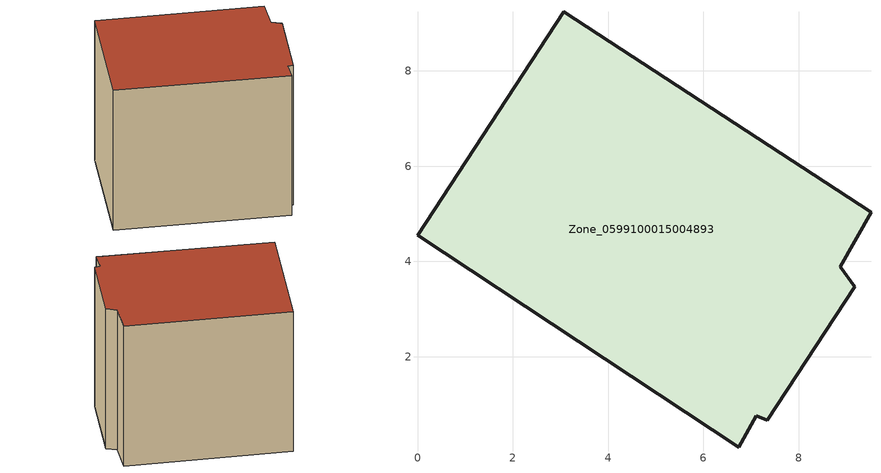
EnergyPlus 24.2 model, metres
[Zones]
Zone_0599100015004893
 floor ground (C_G): 9.18,3.47 7.34,0.67 7.11,0.76 6.74,0.11 0,4.55 3.07,9.23 9.51,5.03 8.87,3.89 z0.78
 wall outside (C_F): 0,4.55 6.74,0.11 7.11,0.76 7.34,0.67 9.18,3.47 8.87,3.89 9.51,5.03 3.07,9.23 0,4.55 z0.78:8.37
 roof outside (C_R): 7.34,0.67 9.18,3.47 8.87,3.89 9.51,5.03 3.07,9.23 0,4.55 6.74,0.11 7.11,0.76 z8.37
[BUILDING]
Pand.0599100015004893: North Axis=0; Terrain=City; Loads Convergence Tolerance Value=0.04; Temperature Convergence Tolerance Value=0.4; Solar Distribution=FullExterior; Maximum Number of Warmup Days=25; Minimum Number of Warmup Days=1
[Site:Location]
Rotterdam.The.Hague.AP_ZH_NLD Design_Conditions: Latitude=51.96; Longitude=4.45; Time Zone=1; Elevation=-4.5
[SITE:GROUNDTEMPERATURE:BUILDINGSURFACE]
18, 18, 18, 18, 18, 18, 18, 18, 18, 18, 18, 18
[MATERIAL] Thermal Absorptance=0.9; Solar Absorptance=0.7; Visible Absorptance=0.7
Name | Roughness | Thickness | Conductivity | Density | Specific Heat
G.TI.1965-1974 | MediumSmooth | 0.15 | 0.882353 | 540 | 1210
F.TI.1965-1974 | Rough | 0.3 | 0.697674 | 1920 | 840
R.TI.1965-1974 | MediumRough | 0.2 | 0.232558 | 1500 | 1000
[CONSTRUCTION]
C_G: G.TI.1965-1974
C_F: F.TI.1965-1974
C_R: R.TI.1965-1974
[ZONE]
Zone_0599100015004893: Type=1; Multiplier=1; Ceiling Height=Autocalculate; Volume=Autocalculate; Floor Area=autocalculate; Part of Total Floor Area=Yes
[ZONEINFILTRATION:DESIGNFLOWRATE]
Infil_Zone_0599100015004893: Zone or ZoneList or Space or SpaceList=Zone_0599100015004893; Schedule=AlwaysOn; Design Flow Rate Calculation Method=Flow/Area; Flow Rate per Floor Area=0.003; Constant Term Coefficient=1; Temperature Term Coefficient=0; Velocity Term Coefficient=0; Velocity Squared Term Coefficient=0
[HVACTEMPLATE:ZONE:IDEALLOADSAIRSYSTEM]
Zone_0599100015004893: Maximum Heating Supply Air Temperature=50; Minimum Cooling Supply Air Temperature=13; Maximum Heating Supply Air Humidity Ratio=0.0156; Minimum Cooling Supply Air Humidity Ratio=0.0077; Heating Limit=NoLimit; Cooling Limit=NoLimit; Dehumidification Control Type=ConstantSensibleHeatRatio; Cooling Sensible Heat Ratio=0.7; Dehumidification Setpoint=60; Humidification Control Type=None; Humidification Setpoint=30; Outdoor Air Method=None; Outdoor Air Flow Rate per Person=0.00944; Outdoor Air Flow Rate per Zone Floor Area=0; Outdoor Air Flow Rate per Zone=0; Demand Controlled Ventilation Type=None; Outdoor Air Economizer Type=NoEconomizer; Heat Recovery Type=None; Sensible Heat Recovery Effectiveness=0.7; Latent Heat Recovery Effectiveness=0.65
[ZONECONTROL:THERMOSTAT]
ThermostatControl_Zone_0599100015004893: Zone or ZoneList=Zone_0599100015004893; Control Type Schedule=DualSetpointControlType; Control 1=Thermostat_Zone_0599100015004893; Temperature Difference Between Cutout And Setpoint=0
[THERMOSTATSETPOINT:DUALSETPOINT]
Thermostat_Zone_0599100015004893: Heating Setpoint Temperature Schedule=HeatingSetpoint_Zone_0599100015004893; Cooling Setpoint Temperature Schedule=CoolingSetpoint_Zone_0599100015004893
[SCHEDULE:COMPACT]
HeatingSetpoint_Zone_0599100015004893: Through: 12/31, For: AllDays, Until: 24:00, 21
CoolingSetpoint_Zone_0599100015004893: Through: 12/31, For: AllDays, Until: 24:00, 24
DualSetpointControlType: Through: 12/31, For: AllDays, Until: 24:00, 4
AlwaysOn: Through: 12/31, For: AllDays, Until: 24:00, 1
